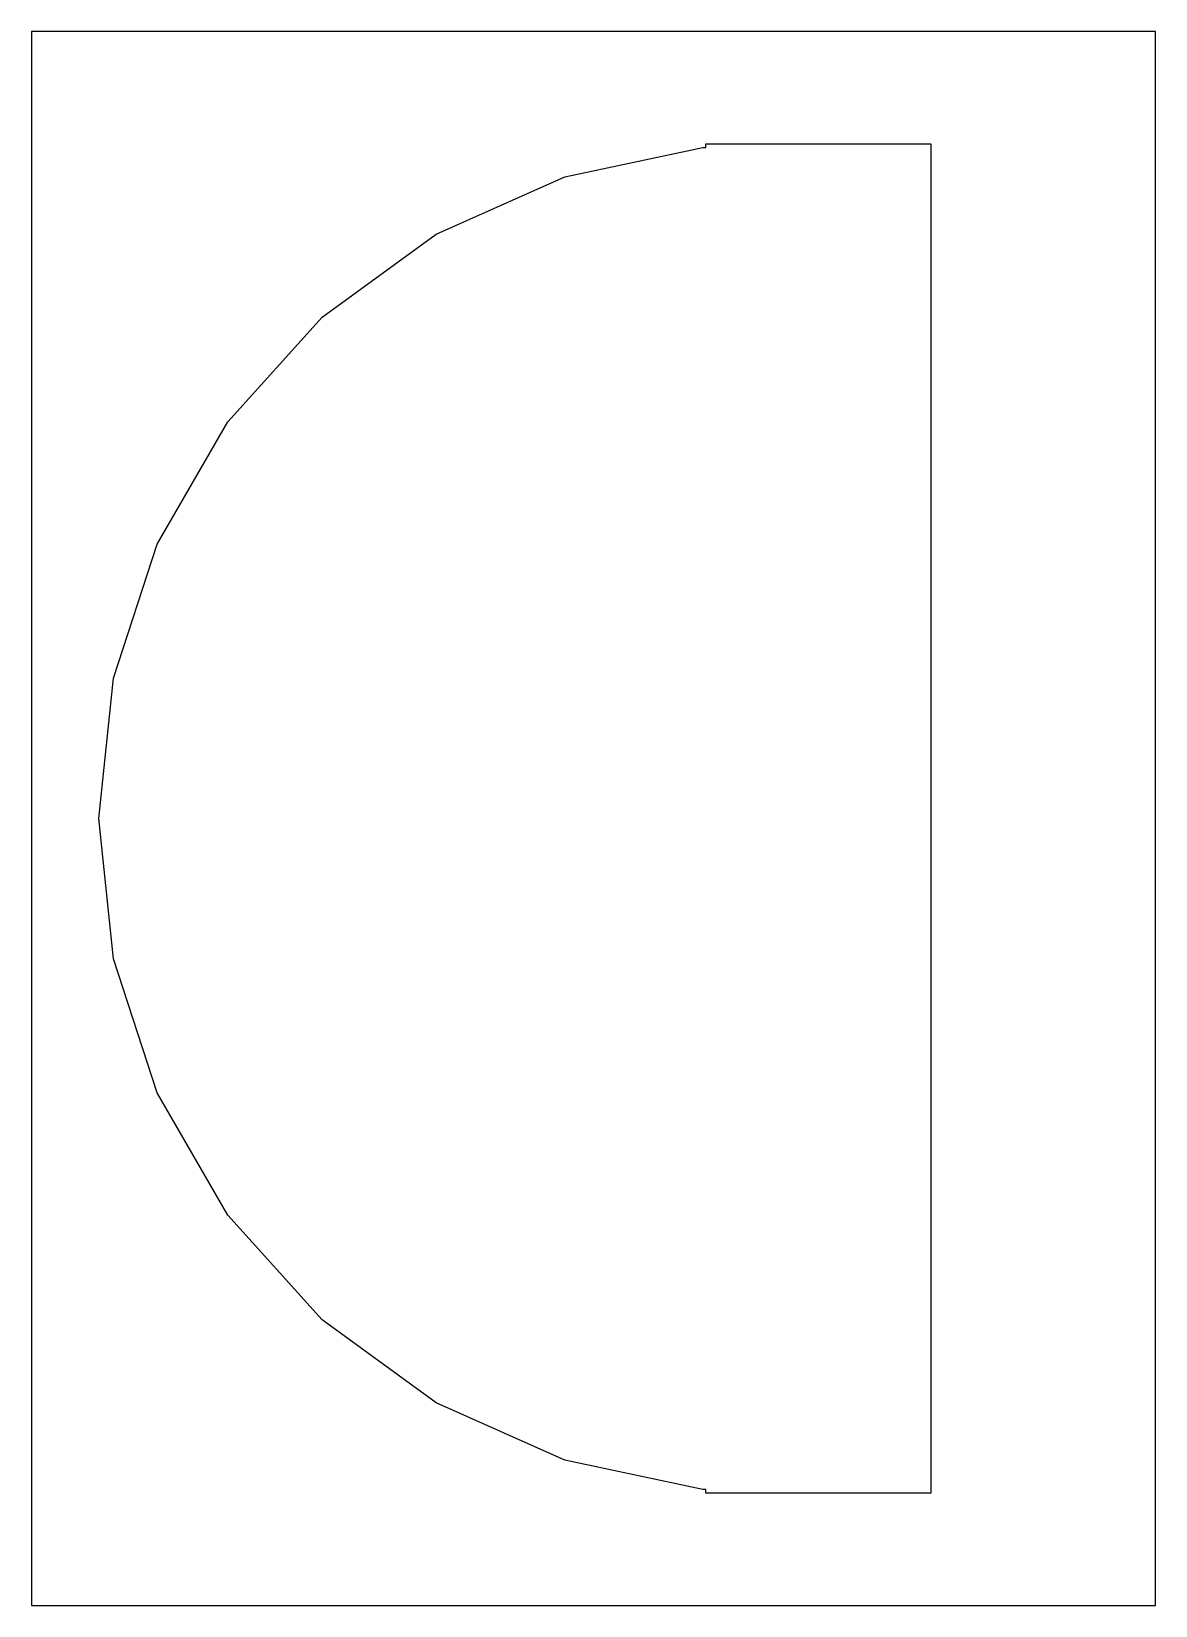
# Model space of a CAD drawing. Header units: metres. Extents: x 0 to 50, y -90 to -20.
import ezdxf

# ---------------------------------------------------------------- set-up
doc = ezdxf.new("R2010")
doc.units = ezdxf.units.M

msp = doc.modelspace()

# ---------------------------------------------------------------- linework, layer by layer
for p, q in [((50, -20), (0, -20)), ((0, -20), (0, -90)), ((50, -90), (50, -20)), ((23.7295, -26.4683), (29.8641, -25.1643)), ((29.8641, -25.1643), (30, -25.1643)), ((30, -25.1643), (30, -25)), ((30, -25), (40, -25)), ((40, -25), (40, -85)), ((18, -29.0192), (23.7295, -26.4683)), ((12.9261, -32.7057), (18, -29.0192)), ((8.72948, -37.3664), (12.9261, -32.7057)), ((5.59363, -42.7979), (8.72948, -37.3664)), ((3.65556, -48.7626), (5.59363, -42.7979)), ((3, -55), (3.65556, -48.7626)), ((3.65556, -61.2374), (3, -55)), ((5.59363, -67.2021), (3.65556, -61.2374)), ((8.72948, -72.6336), (5.59363, -67.2021)), ((12.9261, -77.2943), (8.72948, -72.6336)), ((18, -80.9808), (12.9261, -77.2943)), ((23.7295, -83.5317), (18, -80.9808)), ((29.8641, -84.8356), (23.7295, -83.5317)), ((30, -84.8356), (29.8641, -84.8356)), ((30, -85), (30, -84.8356)), ((40, -85), (30, -85)), ((0, -90), (50, -90))]:
    msp.add_line(p, q)

doc.saveas('drawing.dxf')
